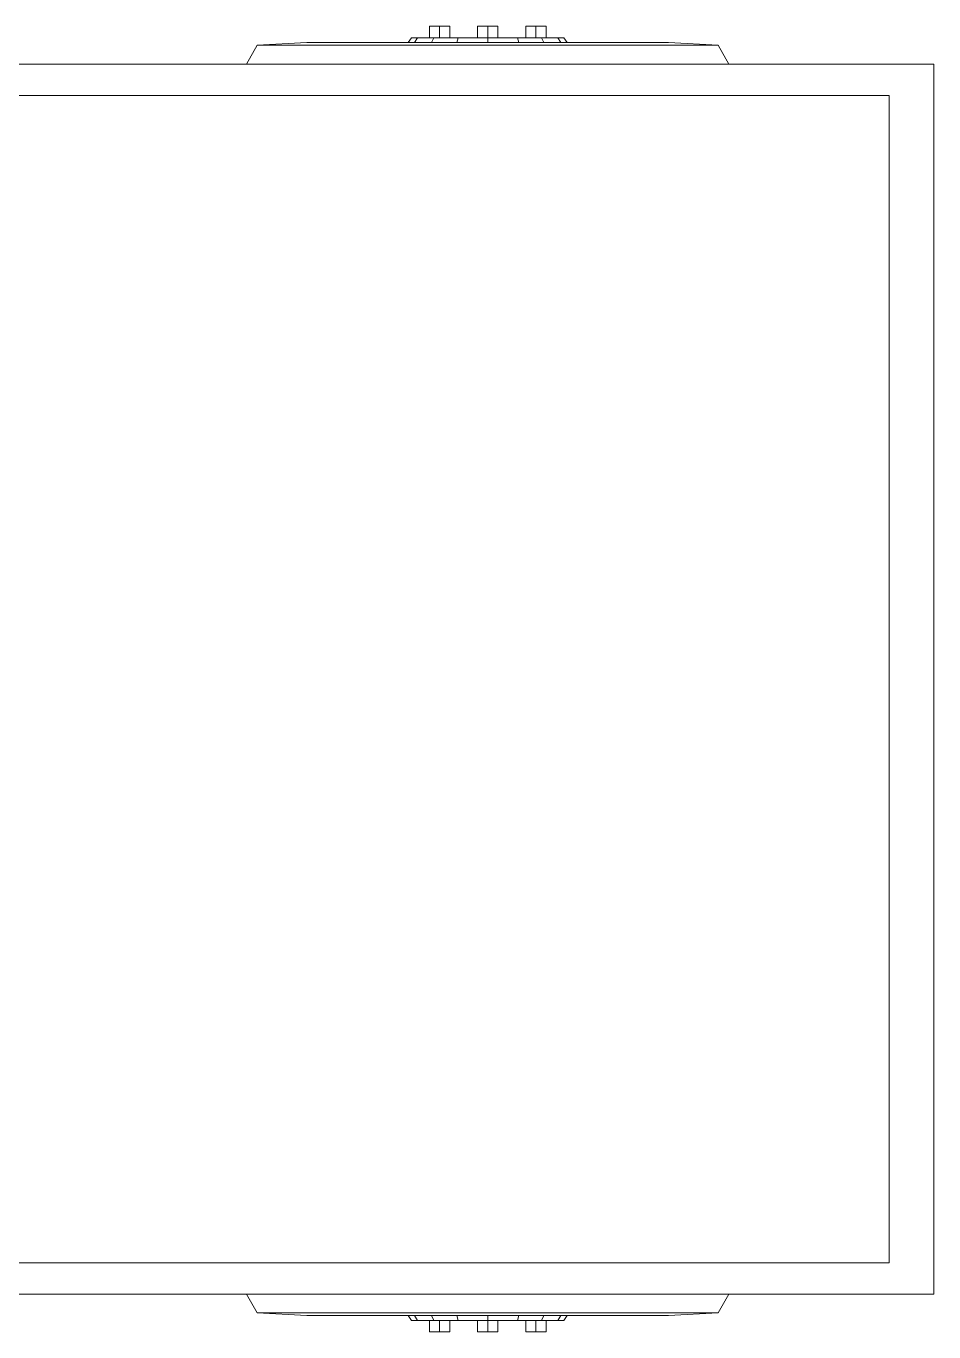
# Model space of a CAD drawing. Units: millimetres at full size, sheet at 1:100. Extents: x -361910 to 68111, y -79207 to 22945.
# Drawn here: x 13209 to 14235, y -47193 to -45718 of the extents above; entities that cross this region are included whole.
import ezdxf

# ---------------------------------------------------------------- set-up
doc = ezdxf.new("R2010")
doc.units = ezdxf.units.MM
doc.header["$LTSCALE"] = 100
doc.layers.add('0-5_外部部品', color=4, linetype='Continuous', lineweight=9)

msp = doc.modelspace()

# ---------------------------------------------------------------- linework, layer by layer
at = {"layer": '0-5_外部部品'}
for p, q in [((13665.1, -45718.3), (13665.1, -45731.4)), ((13676.5, -45718.3), (13676.5, -45731.4)), ((13719.6, -45718.3), (13719.6, -45731.4)), ((13731, -45736.9), (13731, -45718.3)), ((13774, -45718.3), (13774, -45731.4)), ((13774, -45718.3), (13796.9, -45718.3)), ((13785.5, -45718.3), (13785.5, -45731.4)), ((13796.9, -45718.3), (13796.9, -45731.4)), ((13644.9, -45731.4), (13641.2, -45736.9)), ((13644.9, -45731.4), (13817.1, -45731.4)), ((13651.7, -45731.4), (13648.2, -45736.9)), ((13670.2, -45731.4), (13667.5, -45736.9)), ((13697.5, -45731.4), (13696, -45736.9)), ((13764.5, -45731.4), (13766, -45736.9)), ((13791.9, -45731.4), (13794.5, -45736.9)), ((13810.3, -45731.4), (13813.8, -45736.9)), ((13817.1, -45731.4), (13820.8, -45736.9)), ((13935.4, -45736.9), (13991.5, -45739.9)), ((13991.5, -45739.9), (14003.5, -45761.1)), ((14235.3, -45761.1), (12254.5, -45761.1)), ((14235.3, -47150.6), (14235.3, -45761.1)), ((12254.5, -45796.5), (14184.7, -45796.5)), ((14184.7, -45796.5), (14184.7, -47115.2)), ((14184.7, -47115.2), (12254.5, -47115.2)), ((12254.5, -47150.6), (14235.3, -47150.6)), ((13641.2, -47174.7), (13644.9, -47180.3)), ((13817.1, -47180.3), (13644.9, -47180.3)), ((13648.2, -47174.7), (13651.7, -47180.3)), ((13665.1, -47180.3), (13665.1, -47193.3)), ((13667.5, -47174.7), (13670.2, -47180.3)), ((13676.5, -47180.3), (13676.5, -47193.3)), ((13688, -47180.3), (13688, -47193.3)), ((13696, -47174.7), (13697.5, -47180.3)), ((13719.6, -47180.3), (13719.6, -47193.3)), ((13731, -47193.3), (13731, -47174.7)), ((13742.4, -47180.3), (13742.4, -47193.3)), ((13766, -47174.7), (13764.5, -47180.3)), ((13774, -47180.3), (13774, -47193.3)), ((13785.5, -47180.3), (13785.5, -47193.3)), ((13794.5, -47174.7), (13791.9, -47180.3)), ((13796.9, -47180.3), (13796.9, -47193.3)), ((13813.8, -47174.7), (13810.3, -47180.3)), ((13820.8, -47174.7), (13817.1, -47180.3)), ((13688, -47193.3), (13665.1, -47193.3)), ((13742.4, -47193.3), (13719.6, -47193.3)), ((13796.9, -47193.3), (13774, -47193.3))]:
    msp.add_line(p, q, dxfattribs=at)
for points in [[(13665.1, -45718.3), (13688, -45718.3), (13688, -45731.4)], [(13719.6, -45718.3), (13742.4, -45718.3), (13742.4, -45731.4)], [(13470.5, -45739.9), (13526.6, -45736.9), (13935.4, -45736.9)], [(13458.5, -45761.1), (13470.5, -45739.9), (13991.5, -45739.9)], [(13991.5, -47171.7), (13470.5, -47171.7), (13458.5, -47150.6)], [(14003.5, -47150.6), (13991.5, -47171.7), (13935.4, -47174.7)], [(13935.4, -47174.7), (13526.6, -47174.7), (13470.5, -47171.7)]]:
    msp.add_lwpolyline(points, dxfattribs=at)

doc.saveas('drawing.dxf')
